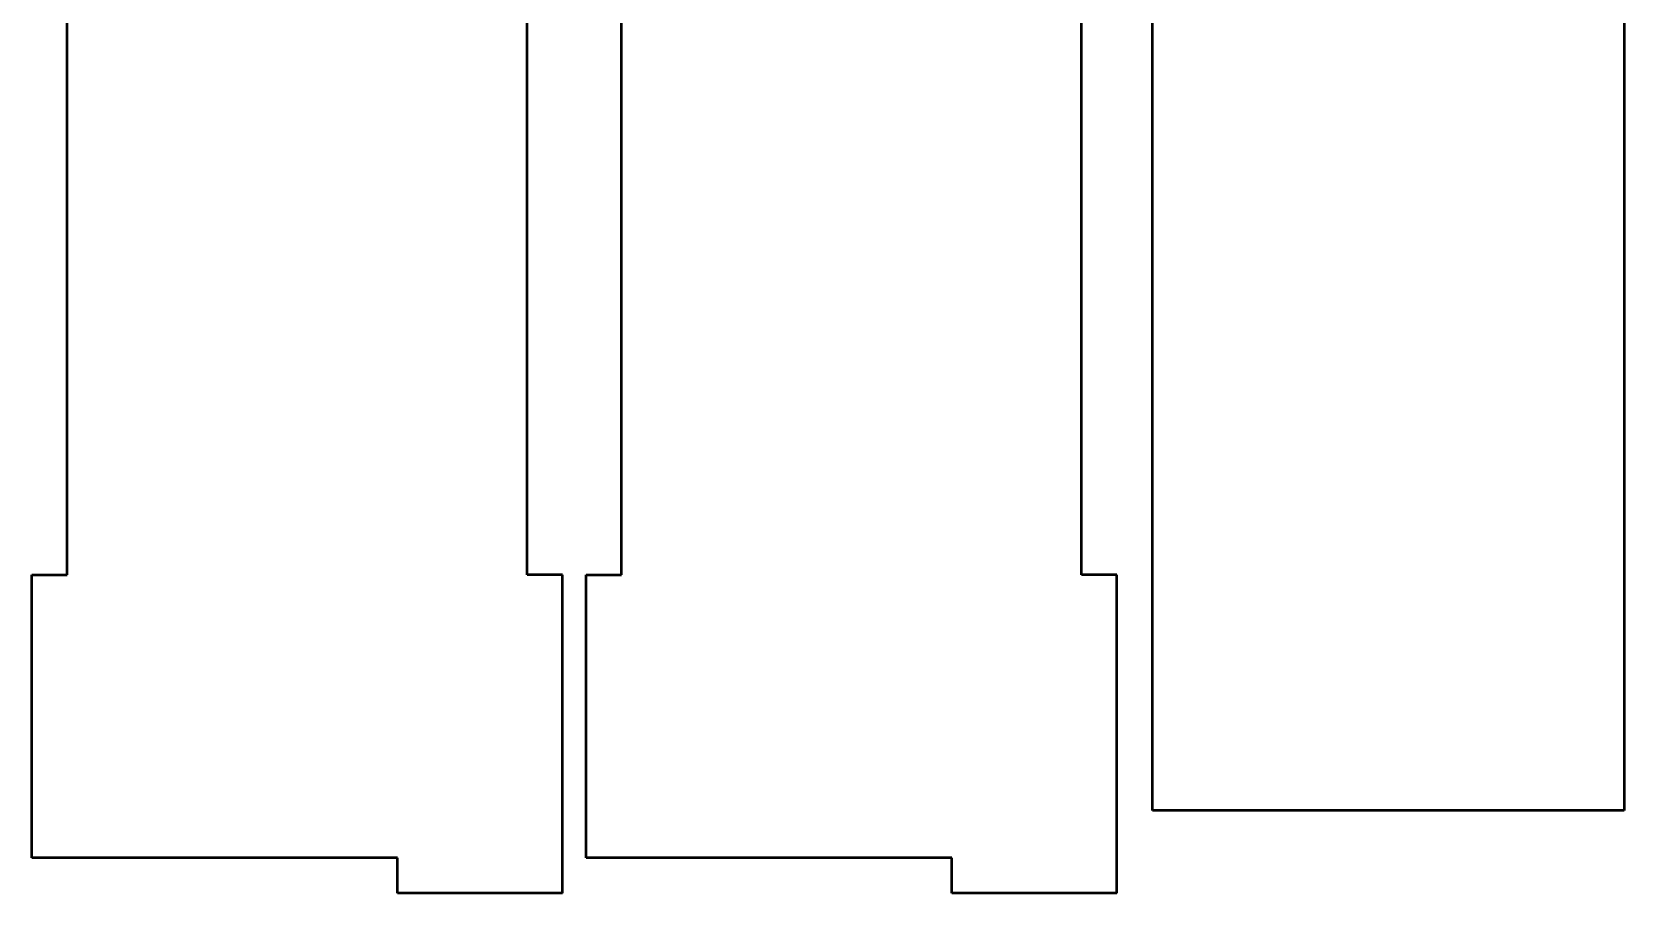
# Model space of a CAD drawing. Header units: millimetres. Extents: x -237 to 1000, y -57 to 526.
# Drawn here: x 865 to 1000, y 63 to 136 of the extents above; entities that cross this region are included whole.
import ezdxf

# ---------------------------------------------------------------- set-up
doc = ezdxf.new("R2010")
doc.units = ezdxf.units.MM
doc.layers.add('Rez', color=30, linetype='Continuous', lineweight=50, true_color=0xff7f00)

# ---------------------------------------------------------------- blocks, each defined once
blk = doc.blocks.new('stena_znotraj')
at = {"layer": 'Rez'}
for p, q in [((-7, 0), (20, 0)), ((-7, 0), (-7, -14)), ((20, 0), (20, -3)), ((20, -3), (193, -3)), ((-7, -14), (-4, -14)), ((-4, -14), (-4, -45)), ((20, -45), (20, -42)), ((20, -42), (193, -42)), ((-4, -45), (20, -45))]:
    blk.add_line(p, q, dxfattribs=at)
blk = doc.blocks.new('R7-LD')
at = {"layer": 'Rez'}
for p, q in [((222, 40), (0, 40)), ((0, 40), (0, 0)), ((0, 0), (222, 0))]:
    blk.add_line(p, q, dxfattribs=at)

msp = doc.modelspace()

# ---------------------------------------------------------------- block references
at = {"layer": 'Rez', "yscale": -1, "rotation": 90}
for name, p in [('R7-LD', (960, 70)), ('stena_znotraj', (910, 70)), ('stena_znotraj', (957, 70))]:
    msp.add_blockref(name, p, dxfattribs=at)

doc.saveas('drawing.dxf')
